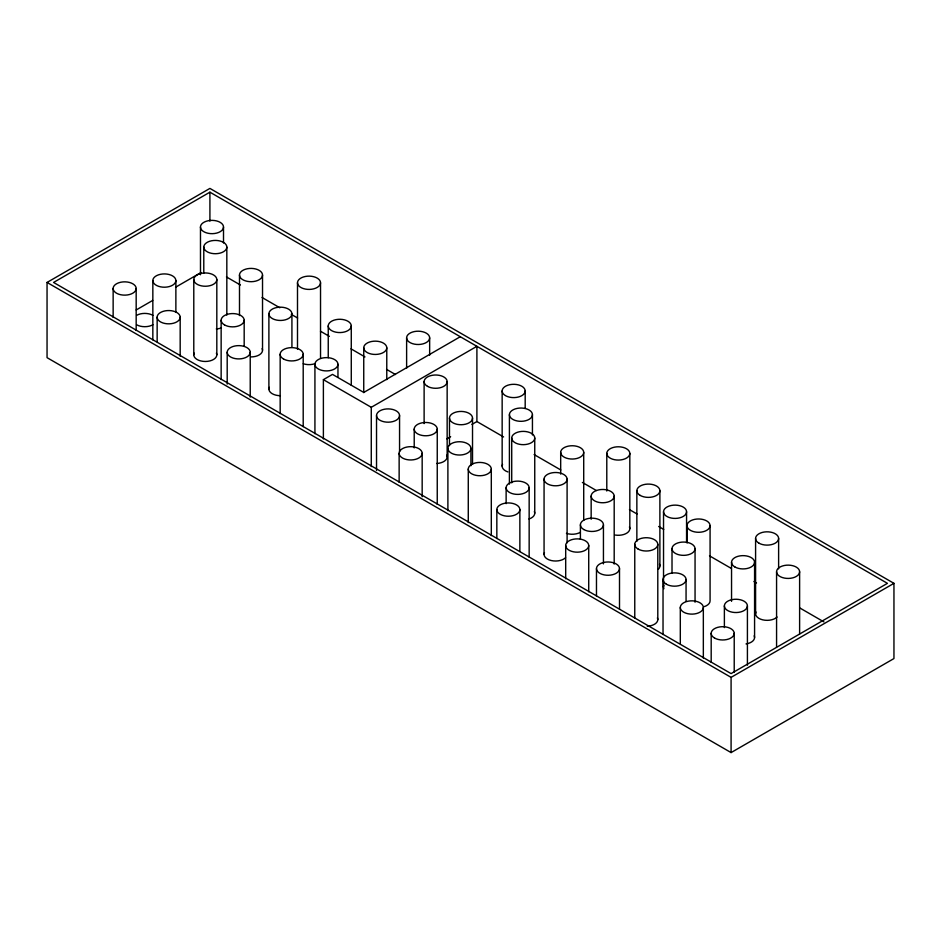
<?xml version="1.0" encoding="UTF-8"?>
<svg xmlns="http://www.w3.org/2000/svg" width="941" height="941" viewBox="0 0 941 941"><rect width="100%" height="100%" fill="white"/><g stroke="black" fill="none" stroke-linecap="round" stroke-linejoin="round"><path stroke-width="1.41" d="M47.05 282.441L209.914 188.412L893.95 583.338L893.95 658.559L731.086 752.588L47.05 357.662L47.05 282.441L731.086 677.367L893.95 583.338M209.914 192.176L53.566 282.441L731.086 673.603L887.434 583.338L209.914 192.176L209.914 221.1M136.186 309.965L152.713 300.426M175.591 287.217L201.021 272.537M323.386 438.965L323.386 379.658L332.502 374.389L363.779 392.444L460.29 336.725M323.386 379.658L371.272 407.3L476.899 346.312L476.899 421.544L503.588 436.953M446.881 438.871L450.633 436.706M471.9 424.426L476.899 421.544M226.44 276.936L240.414 285.005M262.021 297.485L279.818 307.754M291.251 314.353L297.615 318.023M320.481 331.232L329.385 336.372M350.993 348.84L364.967 356.921M386.575 369.39L395.467 374.53M534.1 454.562L560.789 469.971M582.397 482.451L596.371 490.52M629.423 509.599L637.045 513.998M658.653 526.478L663.734 529.407M709.49 555.825L731.098 568.305M753.976 581.514L756.517 582.973M799.732 607.921L823.881 621.872M799.615 571.775A11.515 6.646 0 0 1 782.336 577.539A11.515 6.646 0 0 1 782.336 566.023A11.515 6.646 0 0 1 799.615 571.775L799.615 633.987M778.619 538.464L778.619 568.846M776.572 571.775L776.572 647.008M755.588 538.464L755.588 613.697M754.576 562.283L754.576 637.504M747.413 605.886A11.515 6.646 0 0 1 730.145 611.65A11.515 6.646 0 0 1 730.145 600.135A11.515 6.646 0 0 1 747.413 605.886L747.413 665.205M734.215 633.34L734.215 672.392M731.545 562.283L731.545 601.334M731.086 677.367L731.086 752.588M724.382 605.886L724.382 627.588M711.184 633.34L711.184 662.264M710.079 525.631A11.515 6.646 0 0 1 692.799 531.394A11.515 6.646 0 0 1 692.799 519.867A11.515 6.646 0 0 1 710.079 525.631L710.079 600.852A11.515 6.646 0 0 1 704.315 606.616M703.339 607.474A11.515 6.646 0 0 1 686.071 613.238A11.515 6.646 0 0 1 686.071 601.722A11.515 6.646 0 0 1 703.339 607.474L703.339 658.112M695.058 548.709A11.515 6.646 0 0 1 677.779 554.461A11.515 6.646 0 0 1 677.779 542.945A11.515 6.646 0 0 1 695.058 548.709L695.058 602.228M687.048 525.631L687.048 542.992M686.565 511.763A11.515 6.646 0 0 1 669.286 517.526A11.515 6.646 0 0 1 669.286 506.011A11.515 6.646 0 0 1 686.565 511.763L686.565 542.145M686.06 579.527L686.06 601.228M680.308 607.474L680.308 643.644M672.015 548.709L672.015 573.292M663.534 511.763L663.534 586.996M663.029 579.527L663.029 634.505M659.888 490.731L659.888 565.953M657.794 544.369L657.794 619.59M636.857 490.731L636.857 541.369M634.763 544.369L634.763 618.143M629.823 453.421A11.515 6.646 0 0 1 612.556 459.184A11.515 6.646 0 0 1 612.556 447.669A11.515 6.646 0 0 1 629.823 453.421L629.823 528.642M619.507 568.611A11.515 6.646 0 0 1 602.24 574.375A11.515 6.646 0 0 1 602.24 562.859A11.515 6.646 0 0 1 619.507 568.611L619.507 609.121M614.191 496.107A11.515 6.646 0 0 1 596.923 501.871A11.515 6.646 0 0 1 596.923 490.355A11.515 6.646 0 0 1 614.191 496.107L614.191 564.094M606.792 453.421L606.792 491.037M603.44 524.819L603.44 563.871M596.476 568.611L596.476 596.1M591.16 496.107L591.16 519.256M588.725 545.521A11.515 6.646 0 0 1 571.446 551.285A11.515 6.646 0 0 1 571.446 539.769A11.515 6.646 0 0 1 588.725 545.521L588.725 591.818M583.714 452.386A11.515 6.646 0 0 1 566.435 458.149A11.515 6.646 0 0 1 566.435 446.634A11.515 6.646 0 0 1 583.714 452.386L583.714 520.385M580.409 524.819L580.409 539.287M567.094 479.145A11.515 6.646 0 0 1 549.815 484.909A11.515 6.646 0 0 1 549.815 473.394A11.515 6.646 0 0 1 567.094 479.145L567.094 542.804M565.694 545.521L565.694 578.797M560.683 452.386L560.683 474.088M544.063 479.145L544.063 554.367M534.747 438.024A11.515 6.646 0 0 1 517.479 443.776A11.515 6.646 0 0 1 517.479 432.26A11.515 6.646 0 0 1 534.747 438.024L534.747 513.245M532.441 414.687A11.515 6.646 0 0 1 515.174 420.439A11.515 6.646 0 0 1 515.174 408.923A11.515 6.646 0 0 1 532.441 414.687L532.441 434.93M529.16 487.744A11.515 6.646 0 0 1 511.892 493.507A11.515 6.646 0 0 1 511.892 481.992A11.515 6.646 0 0 1 529.16 487.744L529.16 557.178M525.184 390.95A11.515 6.646 0 0 1 507.905 396.714A11.515 6.646 0 0 1 507.905 385.198A11.515 6.646 0 0 1 525.184 390.95L525.184 408.312M519.867 509.587A11.515 6.646 0 0 1 502.588 515.339A11.515 6.646 0 0 1 502.588 503.823A11.515 6.646 0 0 1 519.867 509.587L519.867 551.532M511.716 438.024L511.716 482.862M509.41 414.687L509.41 484.121M506.129 487.744L506.129 503.658M502.153 390.95L502.153 466.183M496.836 509.587L496.836 538.523M491.308 469.077A11.515 6.646 0 0 1 474.029 474.84A11.515 6.646 0 0 1 474.029 463.325A11.515 6.646 0 0 1 491.308 469.077L491.308 535.617M472.523 418.075A11.515 6.646 0 0 1 455.244 423.838A11.515 6.646 0 0 1 455.244 412.323A11.515 6.646 0 0 1 472.523 418.075L472.523 464.372M470.923 448.375A11.515 6.646 0 0 1 453.644 454.138A11.515 6.646 0 0 1 453.644 442.623A11.515 6.646 0 0 1 470.923 448.375L470.923 465.736M468.277 469.077L468.277 522.608M449.48 418.075L449.48 445.564M447.892 448.375L447.892 510.587M447.151 381.646L447.151 456.867M437.247 429.12A11.515 6.646 0 0 1 419.968 434.883A11.515 6.646 0 0 1 419.968 423.368A11.515 6.646 0 0 1 437.247 429.12L437.247 504.352M429.649 337.854A11.515 6.646 0 0 1 412.37 343.606A11.515 6.646 0 0 1 412.37 332.091A11.515 6.646 0 0 1 429.649 337.854L429.649 355.204M424.12 381.646L424.12 423.591M422.168 453.315A11.515 6.646 0 0 1 404.889 459.079A11.515 6.646 0 0 1 404.889 447.563A11.515 6.646 0 0 1 422.168 453.315L422.168 496.719M414.216 429.12L414.216 447.928M406.618 337.854L406.618 368.225M399.56 415.546A11.515 6.646 0 0 1 382.281 421.297A11.515 6.646 0 0 1 382.281 409.782A11.515 6.646 0 0 1 399.56 415.546L399.56 451.715M399.137 453.315L399.137 482.251M386.775 347.805A11.515 6.646 0 0 1 369.495 353.557A11.515 6.646 0 0 1 369.495 342.042A11.515 6.646 0 0 1 386.775 347.805L386.775 379.623M376.529 415.546L376.529 470.512M371.272 407.3L371.272 466.607M363.744 347.805L363.744 392.644M351.275 325.915A11.515 6.646 0 0 1 334.008 331.679A11.515 6.646 0 0 1 334.008 320.163A11.515 6.646 0 0 1 351.275 325.915L351.275 385.234M337.96 364.273A11.515 6.646 0 0 1 320.693 370.025A11.515 6.646 0 0 1 320.693 358.509A11.515 6.646 0 0 1 337.96 364.273L337.96 377.294M328.244 325.915L328.244 357.745M320.528 282.771A11.515 6.646 0 0 1 303.261 288.534A11.515 6.646 0 0 1 303.261 277.019A11.515 6.646 0 0 1 320.528 282.771L320.528 357.992M314.929 364.273L314.929 433.707M303.202 354.286L303.202 426.626M297.497 282.771L297.497 349.323M291.922 313.812A11.515 6.646 0 0 1 274.654 319.575A11.515 6.646 0 0 1 274.654 308.06A11.515 6.646 0 0 1 291.922 313.812L291.922 347.088M280.171 354.286L280.171 413.605M268.891 313.812L268.891 389.045M262.527 275.054A11.515 6.646 0 0 1 245.248 280.806A11.515 6.646 0 0 1 245.248 269.291A11.515 6.646 0 0 1 262.527 275.054L262.527 350.275M250.224 352.263A11.515 6.646 0 0 1 232.956 358.027A11.515 6.646 0 0 1 232.956 346.511A11.515 6.646 0 0 1 250.224 352.263L250.224 397.114M244.178 320.222L244.178 346.253M239.496 275.054L239.496 315.553M227.193 352.263L227.193 384.093M226.828 247.071A11.515 6.646 0 0 1 209.549 252.823A11.515 6.646 0 0 1 209.549 241.308A11.515 6.646 0 0 1 226.828 247.071L226.828 315.059M223.511 227.028A11.515 6.646 0 0 1 206.232 232.78A11.515 6.646 0 0 1 206.232 221.264A11.515 6.646 0 0 1 223.511 227.028L223.511 242.943M221.147 320.222L221.147 379.529M216.818 279.595A11.515 6.646 0 0 1 199.539 285.358A11.515 6.646 0 0 1 199.539 273.843A11.515 6.646 0 0 1 216.818 279.595L216.818 354.816M203.785 247.071L203.785 273.102M200.48 227.028L200.48 274.76M193.787 279.595L193.787 354.816M180.178 317.199A11.515 6.646 0 0 1 162.899 322.951A11.515 6.646 0 0 1 162.899 311.436A11.515 6.646 0 0 1 180.178 317.199L180.178 356.251M175.873 280.571A11.515 6.646 0 0 1 158.594 286.323A11.515 6.646 0 0 1 158.594 274.807A11.515 6.646 0 0 1 175.873 280.571L175.873 312.4M157.147 317.199L157.147 341.795M152.842 280.571L152.842 339.877M136.174 288.487A11.515 6.646 0 0 1 118.895 294.251A11.515 6.646 0 0 1 118.895 282.735A11.515 6.646 0 0 1 136.174 288.487L136.174 330.444M113.143 288.487L113.143 317.423M152.912 324.751A11.515 6.646 0 0 1 136.621 324.751M136.621 315.353A11.515 6.646 0 0 1 152.912 315.353M534.359 511.528A11.515 6.646 0 0 1 528.995 519.009M262.139 348.558A11.515 6.646 0 0 1 251.012 356.921M446.763 455.15A11.515 6.646 0 0 1 436.636 463.49M565.553 557.695A11.515 6.646 0 0 1 551.167 560.518A11.515 6.646 0 0 1 544.451 552.649M659.5 564.235A11.515 6.646 0 0 1 658.347 569.281M507.905 471.935A11.515 6.646 0 0 1 502.541 464.454M314.776 363.755A11.515 6.646 0 0 1 303.261 363.755M777.078 617.014A11.515 6.646 0 0 1 762.692 619.837A11.515 6.646 0 0 1 755.976 611.968M221.064 328.044A11.515 6.646 0 0 1 216.312 328.915M629.435 526.925A11.515 6.646 0 0 1 615.332 535.064M754.176 635.787A11.515 6.646 0 0 1 746.037 643.926M280.406 395.69A11.515 6.646 0 0 1 269.291 387.316M216.418 353.098A11.515 6.646 0 0 1 205.303 361.473A11.515 6.646 0 0 1 194.175 353.098M580.338 532.312A11.515 6.646 0 0 1 566.435 533.371M663.923 588.713A11.515 6.646 0 0 1 663.923 585.267M657.406 617.872A11.515 6.646 0 0 1 647.279 626.224M583.785 529.524A11.515 6.646 0 0 0 603.052 526.537A11.515 6.646 0 0 0 588.948 518.397A11.515 6.646 0 0 0 583.785 529.524M427.496 386.339A11.515 6.646 0 0 0 446.763 383.363A11.515 6.646 0 0 0 432.66 375.224A11.515 6.646 0 0 0 427.496 386.339M666.404 584.232A11.515 6.646 0 0 0 685.671 581.256A11.515 6.646 0 0 0 671.568 573.104A11.515 6.646 0 0 0 666.404 584.232M224.523 324.916A11.515 6.646 0 0 0 243.79 321.94A11.515 6.646 0 0 0 229.686 313.8A11.515 6.646 0 0 0 224.523 324.916M283.535 358.991A11.515 6.646 0 0 0 302.802 356.016A11.515 6.646 0 0 0 288.699 347.864A11.515 6.646 0 0 0 283.535 358.991M640.233 495.436A11.515 6.646 0 0 0 659.5 492.449A11.515 6.646 0 0 0 645.397 484.309A11.515 6.646 0 0 0 640.233 495.436M758.964 543.169A11.515 6.646 0 0 0 778.231 540.193A11.515 6.646 0 0 0 764.127 532.041A11.515 6.646 0 0 0 758.964 543.169M714.548 638.033A11.515 6.646 0 0 0 733.815 635.057A11.515 6.646 0 0 0 719.712 626.918A11.515 6.646 0 0 0 714.548 638.033M734.909 566.976A11.515 6.646 0 0 0 754.176 564A11.515 6.646 0 0 0 740.073 555.86A11.515 6.646 0 0 0 734.909 566.976M638.139 549.073A11.515 6.646 0 0 0 657.406 546.086A11.515 6.646 0 0 0 643.303 537.946A11.515 6.646 0 0 0 638.139 549.073"/></g></svg>
